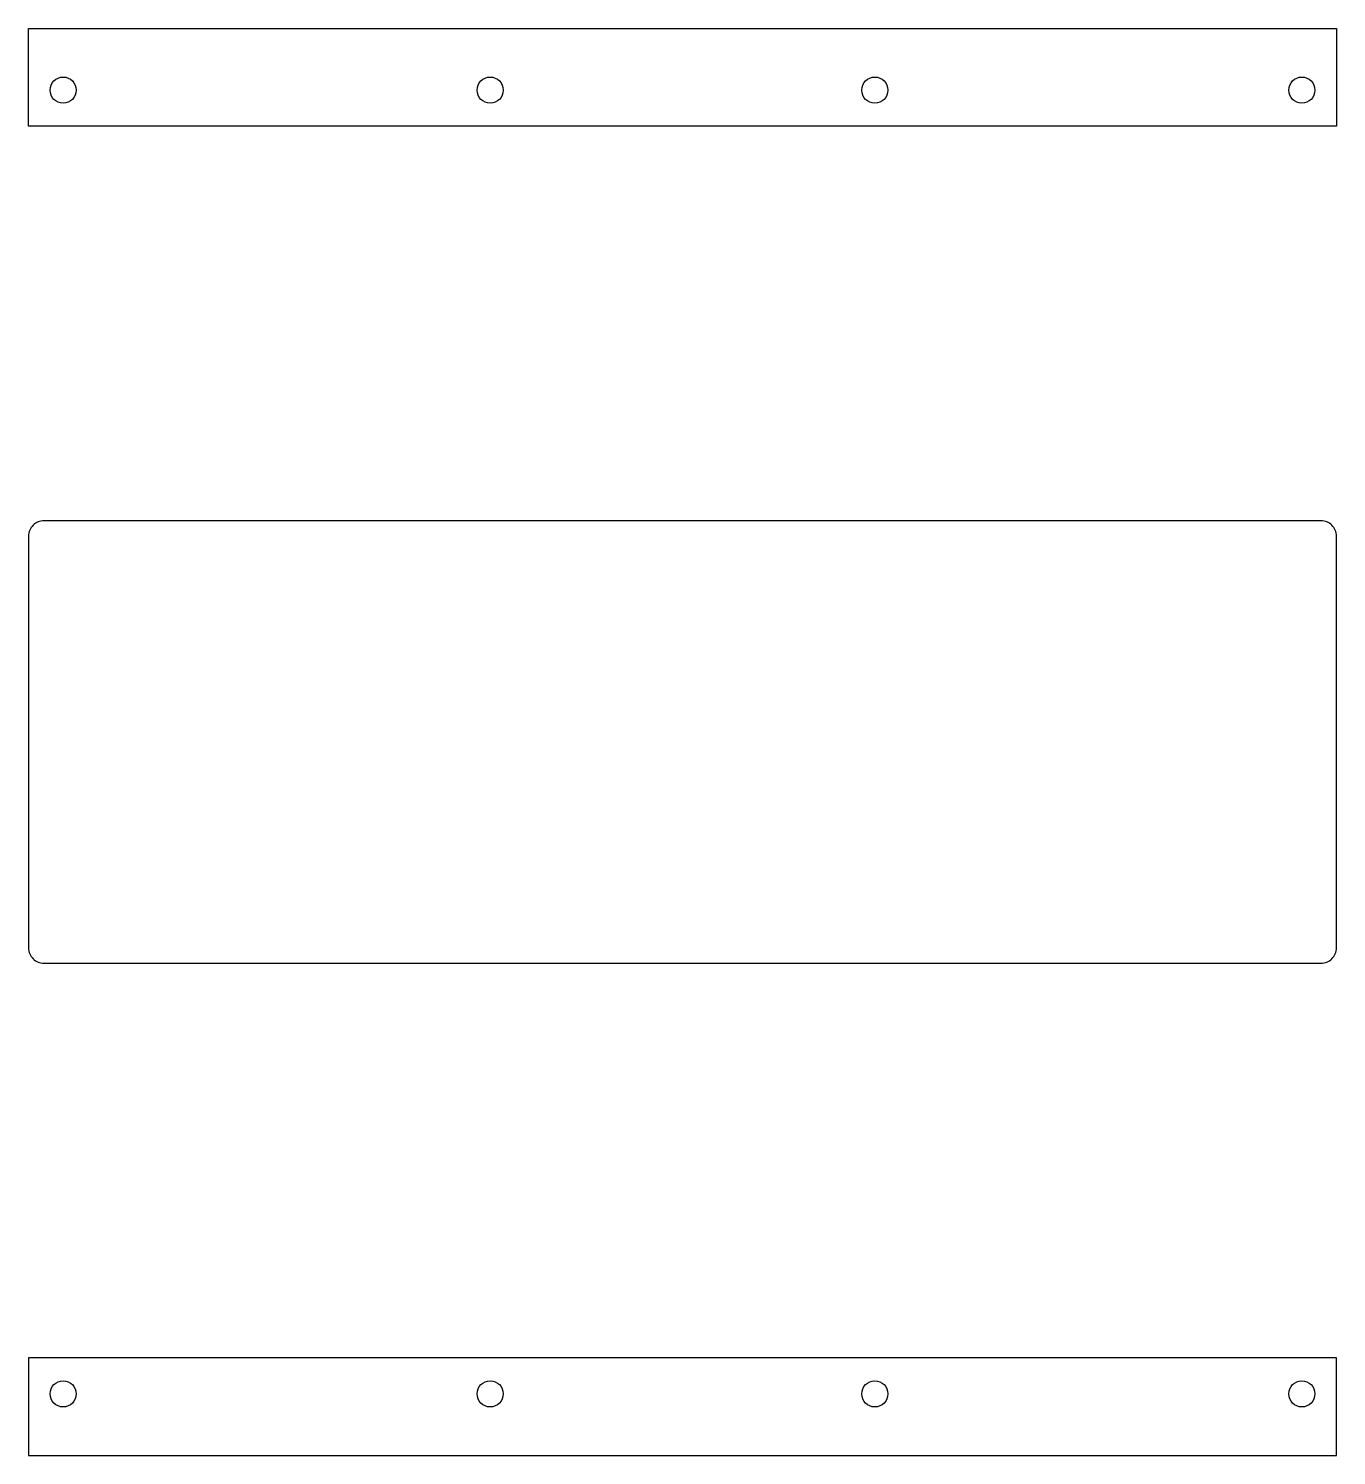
# Model space of a CAD drawing. Header units: millimetres. Extents: x -42.5 to 42.5, y -46.3 to 46.4.
import ezdxf

# ---------------------------------------------------------------- set-up
doc = ezdxf.new("R2010")
doc.units = ezdxf.units.MM
doc.header["$MEASUREMENT"] = 0
doc.layers.add('FluidicPlate', color=7, linetype='Continuous')

msp = doc.modelspace()

# ---------------------------------------------------------------- linework, layer by layer
at = {"layer": 'FluidicPlate'}
for p, q in [((-42.5, 46.35), (42.5, 46.35)), ((42.5, 46.35), (42.5, 40)), ((-42.5, 40), (-42.5, 46.35)), ((42.5, 40), (-42.5, 40)), ((42.5, -40), (-42.5, -40)), ((-42.5, -40), (-42.5, -46.35)), ((42.5, -46.35), (42.5, -40)), ((-42.5, -46.35), (42.5, -46.35))]:
    msp.add_line(p, q, dxfattribs=at)
at = {"layer": 'FluidicPlate', "flags": 128}
msp.add_lwpolyline([(-42.5, 13.375), (-42.5, -13.375, 0.414214), (-41.5, -14.375), (41.5, -14.375, 0.414214), (42.5, -13.375), (42.5, 13.375, 0.414214), (41.5, 14.375), (-41.5, 14.375, 0.414214), (-42.5, 13.375)], format="xyb", dxfattribs=at)
at = {"layer": 'FluidicPlate'}
for centre in [(-40.25, 42.35), (-12.5, 42.35), (12.5, 42.35), (40.25, 42.35), (-40.25, -42.35), (-12.5, -42.35), (12.5, -42.35), (40.25, -42.35)]:
    msp.add_circle(centre, 0.85, dxfattribs=at)

doc.saveas('drawing.dxf')
